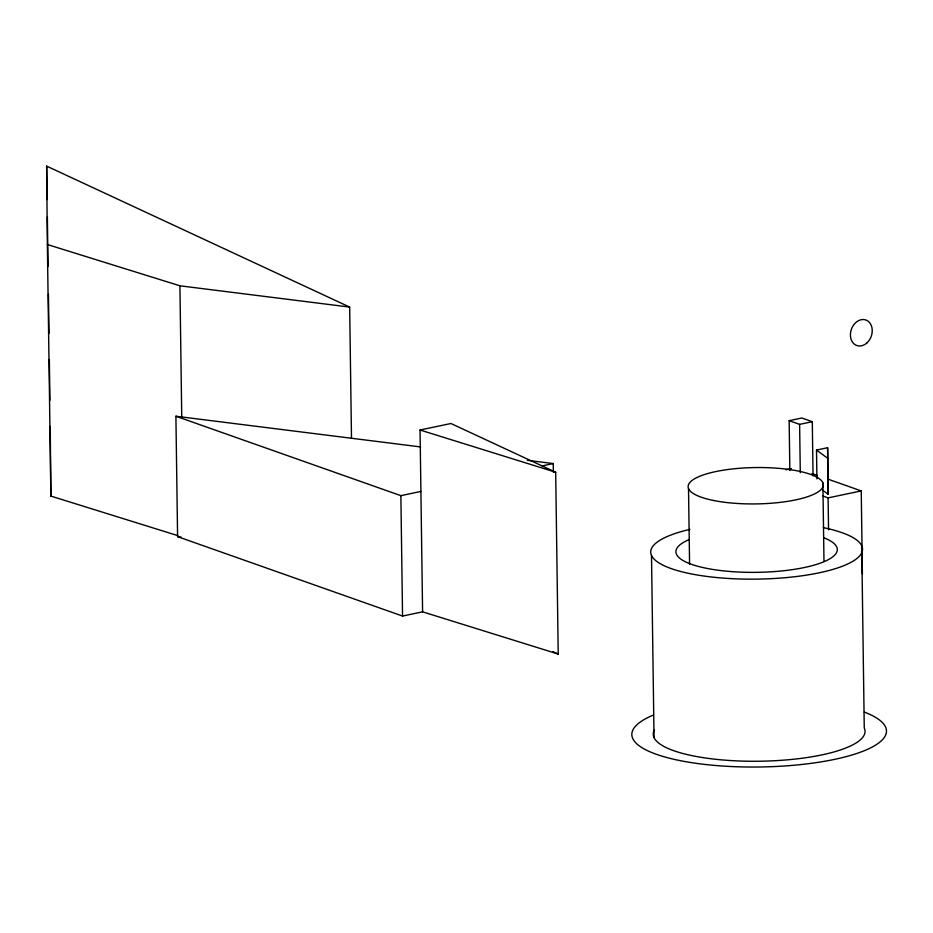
<?xml version="1.0" encoding="UTF-8"?>
<svg xmlns="http://www.w3.org/2000/svg" width="933" height="933" viewBox="0 0 933 933"><rect width="100%" height="100%" fill="white"/><g stroke="black" fill="none" stroke-linecap="round" stroke-linejoin="round"><path stroke-width="1.4" d="M822.568 490.152L828.107 494.233L827.618 447.712L816.515 450.044L816.911 478.851M828.107 494.233L827.618 447.712M422.591 611.838L420.048 430.008L450.942 423.5L555.683 472.238L558.226 654.068L422.591 611.838L402.555 616.06L177.585 536.638L175.905 416.235L420.666 446.93M175.905 416.235L400.875 495.656L420.911 491.434M541.968 465.94L553.234 463.561L553.351 472.261M789.843 470.477L789.155 420.666L801.832 417.996L812.293 421.693L813.051 475.772M789.155 420.666L799.616 424.363L812.293 421.693M785.878 469.742L791.406 468.588M822.638 495.948L828.107 497.884L861.241 490.898L862.395 573.807M349.665 307.085L46.65 166.109L47.361 244.528L179.917 285.801L349.665 307.085L351.496 438.265M527.297 460.307L553.234 463.561M177.585 536.638L181.095 537.081M420.048 430.008L555.683 472.238M47.361 244.528L50.883 496.099L177.9 535.659M811.967 473.509L817.448 475.445M828.387 479.305L861.241 490.898M552.989 651.631L558.226 654.068M816.515 450.044L827.606 458.22M861.719 545.793L864.261 727.915A105.907 28.48 -0.8 0 1 758.272 761.246A105.907 28.48 -0.8 0 1 654.278 730.166M828.107 497.884L828.551 529.874M822.883 482.862L823.979 561.433M799.616 424.363L800.292 472.751M688.519 488.612L689.58 564.267M651.502 555.485L654.045 737.595M400.875 495.656L402.555 616.06M179.917 285.801L181.748 416.969M46.65 166.109L47.117 199.557M47.361 217.004L48.05 266.441M48.434 294.07L48.983 333.338M49.356 359.508L49.915 400.234M50.242 426.393L50.883 496.099M864.285 712.077A127.331 34.241 -0.8 0 1 843.875 757.223A127.331 34.241 -0.8 0 1 675.795 759.719A127.331 34.241 -0.8 0 1 653.007 715.214M824.469 538.014A80.705 21.704 -0.8 0 1 809.133 566.436A80.705 21.704 -0.8 0 1 703.074 567.579A80.705 21.704 -0.8 0 1 689.487 539.461M823.314 527.646A105.907 28.48 -0.8 0 1 834.032 569.072A105.907 28.48 -0.8 0 1 679.154 571.066A105.907 28.48 -0.8 0 1 689.954 529.373M713.453 500.473A67.596 18.182 -0.8 0 0 822.521 487.621A67.596 18.182 -0.8 0 0 731.134 469.112A67.596 18.182 -0.8 0 0 713.453 500.473M866.944 342.912A13.552 10.543 -70.6 0 0 866.629 320.311A13.552 10.543 -70.6 0 0 850.418 335.064A13.552 10.543 -70.6 0 0 866.944 342.912"/></g></svg>
